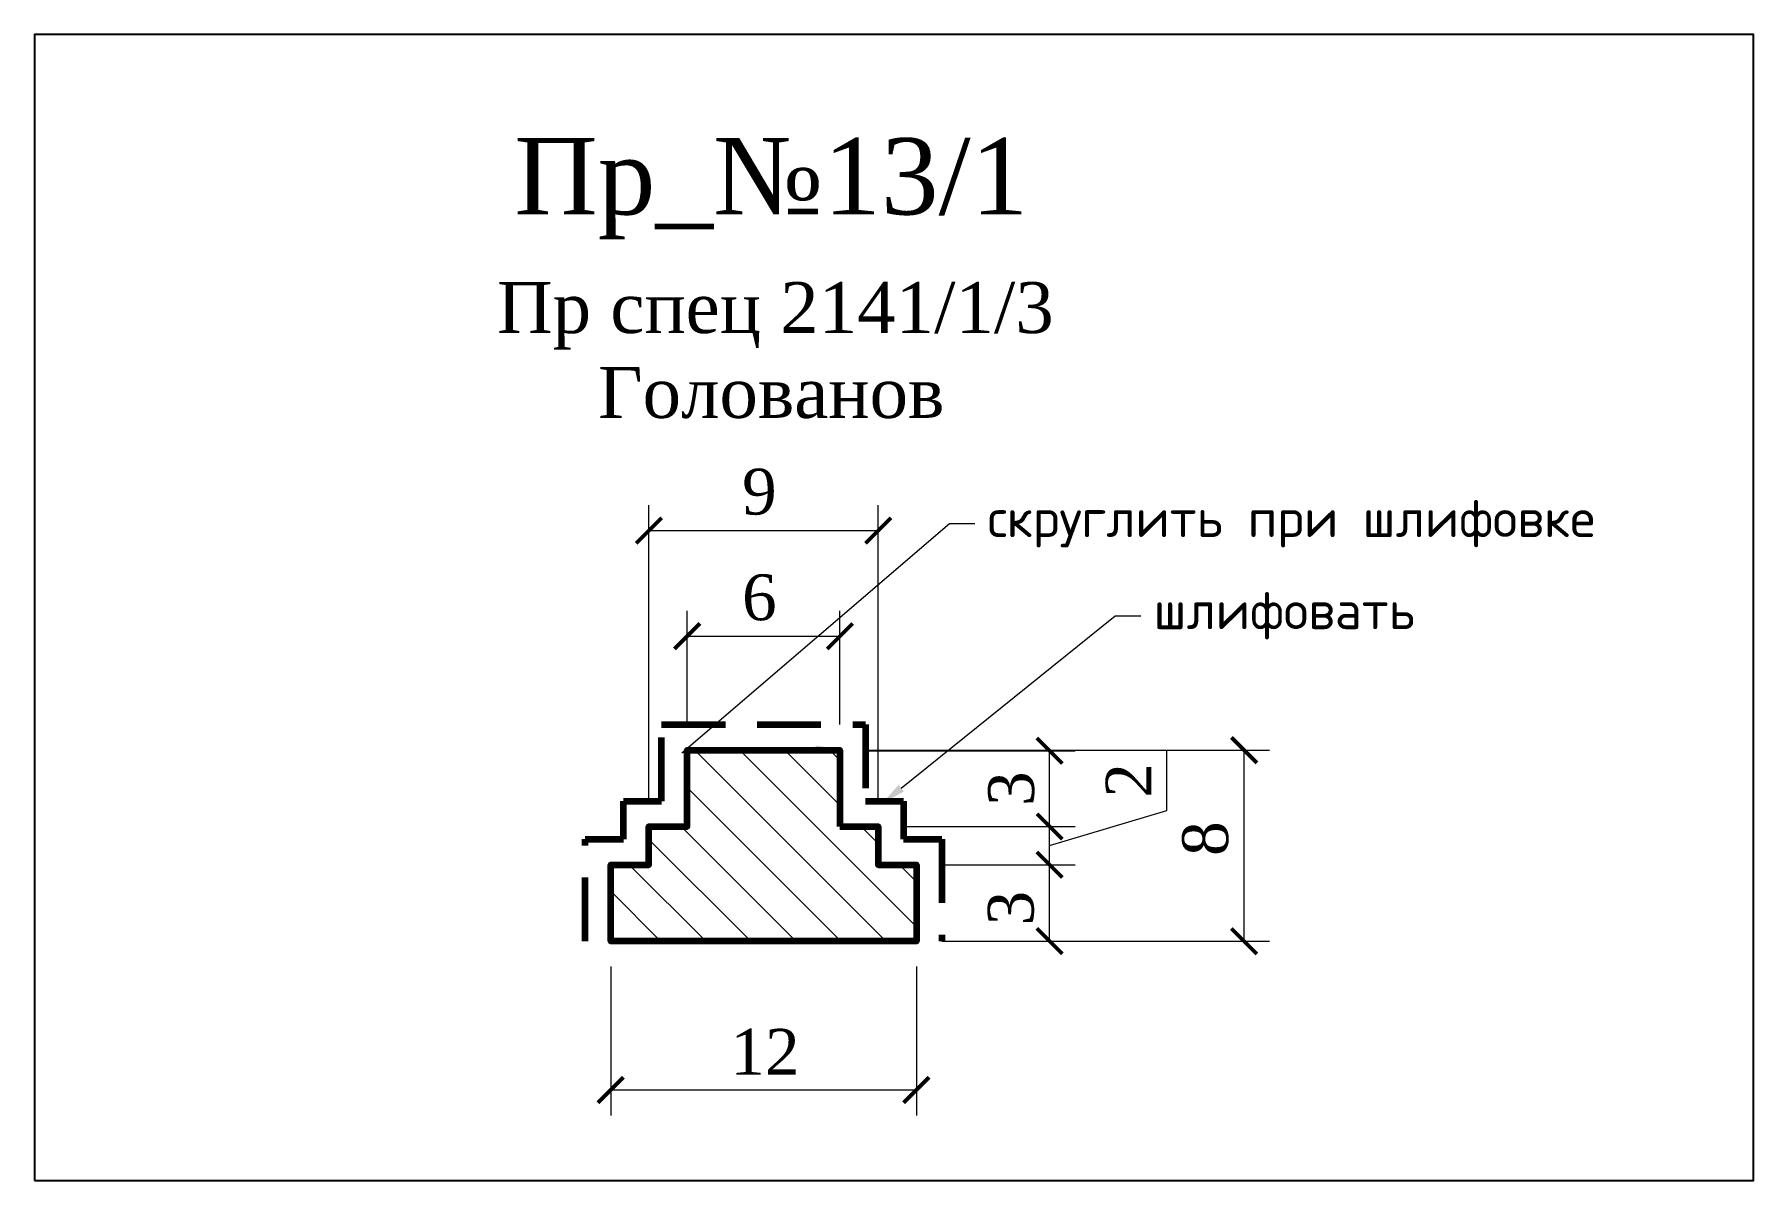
# Model space of a CAD drawing. Header units: millimetres. Extents: x 305671.9 to 305739.4, y -92407.7 to -92362.7.
import ezdxf
from ezdxf import colors
from ezdxf.entities.mleader import LeaderData, LeaderLine
from ezdxf.math import Vec2, Vec3

# ---------------------------------------------------------------- set-up
doc = ezdxf.new("R2010")
doc.units = ezdxf.units.MM
doc.header["$MEASUREMENT"] = 0
doc.linetypes.add('HIDDEN', pattern=[0.375, 0.25, -0.125])
doc.layers.add('Outside panel', color=7, linetype='Continuous', lineweight=18, true_color=0x7f5e57)
for name, color, linetype, lineweight in [('линия 15', 7, 'Continuous', 15), ('линия 50', 1, 'Continuous', 211), ('служебный слой РАЗМЕРЫ', 7, 'Continuous', 9)]:
    doc.layers.add(name, color=color, linetype=linetype, lineweight=lineweight)
doc.styles.add('ELECT', font='times.ttf')
doc.styles.get("Standard").update_dxf_attribs({"font": 'times.ttf'})
doc.styles.add('ЕСКД профили текст', font='isocpeur.ttf')
doc.dimstyles.new('M_1', dxfattribs={"dimtxt": 1.8, "dimasz": 1, "dimexe": 1, "dimexo": 1, "dimgap": 0.6, "dimtad": 1, "dimdec": 0, "dimdsep": 46, "dimtxsty": 'Standard', "dimblk": 'ARCHTICK', "dimcen": -5, "dimclrd": 7, "dimclre": 7, "dimclrt": 7, "dimadec": 0, "dimazin": 0, "dimtfac": 1, "dimtdec": 0, "dimtmove": 0, "dimatfit": 3, "dimfxl": 1, "dimtolj": 1, "dimtzin": 0, "dimlwd": 5, "dimlwe": 5, "dimarcsym": 0})

# ---------------------------------------------------------------- blocks, each defined once
blk = doc.blocks.new('_ArchTick')
at = {"color": 0, "linetype": 'ByBlock', "const_width": 0.15}
blk.add_lwpolyline([(-0.5, -0.5), (0.5, 0.5)], dxfattribs=at)
blk = doc.blocks.new('*D7')
at = {"layer": 'Defpoints', "color": 0, "ltscale": 1000, "transparency": 16777216}
for p in [(305705.031, -92393.84), (305711.763, -92393.84), (305706.531, -92395.34)]:
    blk.add_point(p, dxfattribs=at)
at = {"layer": 'линия 15', "color": 7, "lineweight": 5, "ltscale": 1000, "transparency": 16777216}
for p, q in [((305716.363, -92393.21), (305716.363, -92390.849)), ((305711.763, -92394.59), (305716.363, -92393.21)), ((305706.031, -92393.84), (305712.763, -92393.84)), ((305711.763, -92395.34), (305711.763, -92393.84)), ((305707.531, -92395.34), (305712.763, -92395.34))]:
    blk.add_line(p, q, dxfattribs=at)
for p, rotation in [((305711.763, -92393.84), 90), ((305711.763, -92395.34), 270)]:
    blk.add_blockref('_ArchTick', p, dxfattribs=dict(at, rotation=rotation))
at = {"layer": 'линия 15', "color": 7, "ltscale": 1000, "transparency": 16777216, "insert": (305714.863, -92392.029), "char_height": 1.8, "attachment_point": 5, "rotation": 90}
blk.add_mtext('\\A1;2', dxfattribs=at)
blk = doc.blocks.new('*D6')
at = {"layer": 'Defpoints', "color": 0, "ltscale": 1000, "transparency": 16777216}
for p in [(305706.531, -92395.34), (305711.763, -92395.34), (305706.531, -92398.34)]:
    blk.add_point(p, dxfattribs=at)
at = {"layer": 'линия 15', "color": 7, "lineweight": 5, "ltscale": 1000, "transparency": 16777216}
for p, q in [((305707.531, -92395.34), (305712.763, -92395.34)), ((305711.763, -92398.34), (305711.763, -92395.34)), ((305707.531, -92398.34), (305712.763, -92398.34))]:
    blk.add_line(p, q, dxfattribs=at)
for p, rotation in [((305711.763, -92395.34), 90), ((305711.763, -92398.34), 270)]:
    blk.add_blockref('_ArchTick', p, dxfattribs=dict(at, rotation=rotation))
at = {"layer": 'линия 15', "color": 7, "ltscale": 1000, "transparency": 16777216, "insert": (305710.247, -92397.045), "char_height": 1.8, "attachment_point": 5, "rotation": 90}
blk.add_mtext('\\A1;3', dxfattribs=at)
blk = doc.blocks.new('*D5')
at = {"layer": 'Defpoints', "color": 0, "ltscale": 1000, "transparency": 16777216}
for p in [(305703.531, -92390.84), (305719.399, -92390.84), (305706.531, -92398.34)]:
    blk.add_point(p, dxfattribs=at)
at = {"layer": 'линия 15', "color": 7, "lineweight": 5, "ltscale": 1000, "transparency": 16777216}
for p, q in [((305704.531, -92390.84), (305720.399, -92390.84)), ((305719.399, -92398.34), (305719.399, -92390.84)), ((305707.531, -92398.34), (305720.399, -92398.34))]:
    blk.add_line(p, q, dxfattribs=at)
for p, rotation in [((305719.399, -92390.84), 90), ((305719.399, -92398.34), 270)]:
    blk.add_blockref('_ArchTick', p, dxfattribs=dict(at, rotation=rotation))
at = {"layer": 'линия 15', "color": 7, "ltscale": 1000, "transparency": 16777216, "insert": (305717.884, -92394.315), "char_height": 1.8, "attachment_point": 5, "rotation": 90}
blk.add_mtext('\\A1;8', dxfattribs=at)
blk = doc.blocks.new('*D4')
at = {"layer": 'Defpoints', "color": 0, "ltscale": 1000, "transparency": 16777216}
for p in [(305705.031, -92382.222), (305696.031, -92393.84), (305705.031, -92393.84)]:
    blk.add_point(p, dxfattribs=at)
at = {"layer": 'линия 15', "color": 7, "lineweight": 5, "ltscale": 1000, "transparency": 16777216}
for p, q in [((305696.031, -92392.84), (305696.031, -92381.222)), ((305705.031, -92392.84), (305705.031, -92381.222)), ((305696.031, -92382.222), (305705.031, -92382.222))]:
    blk.add_line(p, q, dxfattribs=at)
at = {"layer": 'линия 15', "color": 7, "lineweight": 5, "ltscale": 1000, "transparency": 16777216, "rotation": 180}
blk.add_blockref('_ArchTick', (305696.031, -92382.222), dxfattribs=at)
at = {"layer": 'линия 15', "color": 7, "lineweight": 5, "ltscale": 1000, "transparency": 16777216}
blk.add_blockref('_ArchTick', (305705.031, -92382.222), dxfattribs=at)
at = {"layer": 'линия 15', "color": 7, "ltscale": 1000, "transparency": 16777216, "insert": (305700.368, -92380.704), "char_height": 1.8, "attachment_point": 5}
blk.add_mtext('\\A1;9', dxfattribs=at)
blk = doc.blocks.new('*D3')
at = {"layer": 'Defpoints', "color": 0, "ltscale": 1000, "transparency": 16777216}
for p in [(305703.531, -92386.369), (305697.531, -92390.84), (305703.531, -92390.84)]:
    blk.add_point(p, dxfattribs=at)
at = {"layer": 'линия 15', "color": 7, "lineweight": 5, "ltscale": 1000, "transparency": 16777216}
for p, q in [((305697.531, -92389.84), (305697.531, -92385.369)), ((305703.531, -92389.84), (305703.531, -92385.369)), ((305697.531, -92386.369), (305703.531, -92386.369))]:
    blk.add_line(p, q, dxfattribs=at)
at = {"layer": 'линия 15', "color": 7, "lineweight": 5, "ltscale": 1000, "transparency": 16777216, "rotation": 180}
blk.add_blockref('_ArchTick', (305697.531, -92386.369), dxfattribs=at)
at = {"layer": 'линия 15', "color": 7, "lineweight": 5, "ltscale": 1000, "transparency": 16777216}
blk.add_blockref('_ArchTick', (305703.531, -92386.369), dxfattribs=at)
at = {"layer": 'линия 15', "color": 7, "ltscale": 1000, "transparency": 16777216, "insert": (305700.368, -92384.853), "char_height": 1.8, "attachment_point": 5}
blk.add_mtext('\\A1;6', dxfattribs=at)
blk = doc.blocks.new('*D2')
at = {"layer": 'Defpoints', "color": 0, "ltscale": 1000, "transparency": 16777216}
for p in [(305694.531, -92398.34), (305706.531, -92398.34), (305706.531, -92404.183)]:
    blk.add_point(p, dxfattribs=at)
at = {"layer": 'линия 15', "color": 7, "lineweight": 5, "ltscale": 1000, "transparency": 16777216}
for p, q in [((305694.531, -92399.34), (305694.531, -92405.183)), ((305706.531, -92399.34), (305706.531, -92405.183)), ((305694.531, -92404.183), (305706.531, -92404.183))]:
    blk.add_line(p, q, dxfattribs=at)
at = {"layer": 'линия 15', "color": 7, "lineweight": 5, "ltscale": 1000, "transparency": 16777216, "rotation": 180}
blk.add_blockref('_ArchTick', (305694.531, -92404.183), dxfattribs=at)
at = {"layer": 'линия 15', "color": 7, "lineweight": 5, "ltscale": 1000, "transparency": 16777216}
blk.add_blockref('_ArchTick', (305706.531, -92404.183), dxfattribs=at)
at = {"layer": 'линия 15', "color": 7, "ltscale": 1000, "transparency": 16777216, "insert": (305700.588, -92402.683), "char_height": 1.8, "attachment_point": 5}
blk.add_mtext('\\A1;12', dxfattribs=at)

msp = doc.modelspace()

# ---------------------------------------------------------------- hatches: boundary and pattern name
at = {"layer": 'Outside panel', "ltscale": 1000}
h = msp.add_hatch(dxfattribs=at)
h.set_pattern_fill('ANSI31', color=256, scale=10, angle=90)
h.set_pattern_definition([(135, (-1438.4283, 4.1589), (-0.8838834765, -0.8838834765), [])])
h.paths.add_polyline_path([(305703.531, -92390.84), (305697.531, -92390.84), (305697.531, -92393.84), (305696.031, -92393.84), (305696.031, -92395.34), (305694.531, -92395.34), (305694.531, -92395.34), (305694.531, -92398.34), (305706.531, -92398.34), (305706.531, -92395.34), (305705.031, -92395.34), (305705.031, -92393.84), (305703.531, -92393.84)])

# ---------------------------------------------------------------- linework, layer by layer
at = {"color": 6, "ltscale": 1000}
msp.add_lwpolyline([(305671.903, -92407.741), (305739.403, -92407.741), (305739.403, -92362.741), (305671.903, -92362.741)], close=True, dxfattribs=at)
at = {"layer": 'линия 50', "color": 1, "linetype": 'HIDDEN', "ltscale": 10, "true_color": 0xff0909}
msp.add_lwpolyline([(305693.531, -92398.34), (305693.531, -92394.34), (305695.031, -92394.34), (305695.031, -92392.84), (305696.531, -92392.84), (305696.531, -92389.84), (305704.531, -92389.84), (305704.531, -92392.84), (305706.031, -92392.84), (305706.031, -92394.34), (305707.531, -92394.34), (305707.531, -92398.34)], dxfattribs=at)
at = {"layer": 'линия 50', "color": 7}
msp.add_lwpolyline([(305703.531, -92393.84), (305705.031, -92393.84), (305705.031, -92395.34), (305706.531, -92395.34), (305706.531, -92398.34), (305694.531, -92398.34), (305694.531, -92395.34), (305696.031, -92395.34), (305696.031, -92393.84), (305697.531, -92393.84), (305697.531, -92390.84), (305703.531, -92390.84)], close=True, dxfattribs=at)

# ---------------------------------------------------------------- texts
at = {"color": 5, "ltscale": 1000, "style": 'ELECT'}
msp.add_text('Пр_№13/1', height=3, dxfattribs=at).set_placement((305690.748, -92369.81))
at = {"color": 7, "ltscale": 1000, "insert": (305687.431, -92372.465), "char_height": 2, "width": 26.3442, "attachment_point": 1, "style": 'ELECT'}
msp.add_mtext('\\pi2.6371;Пр спец 2141/1/3\\P\\pi6.6047;Голованов', dxfattribs=at)

# ---------------------------------------------------------------- dimensions: what is measured, and where the dimension line sits
at = {"layer": 'линия 15', "color": 7, "ltscale": 1000}
for base, p1, p2, picture, middle in [((305705.031, -92382.222), (305696.031, -92393.84), (305705.031, -92393.84), '*D4', (305700.368, -92382.222)), ((305703.531, -92386.369), (305697.531, -92390.84), (305703.531, -92390.84), '*D3', (305700.368, -92386.369)), ((305706.531, -92404.183), (305694.531, -92398.34), (305706.531, -92398.34), '*D2', (305700.588, -92404.183))]:
    dim = msp.add_linear_dim(base=base, p1=p1, p2=p2, dimstyle='M_1', dxfattribs=at)
    dim.commit()
    dim.dimension.update_dxf_attribs({"geometry": picture, "text_midpoint": middle, "dimtype": 128})
for base, p1, p2, picture, middle in [((305719.39932, -92390.84009), (305706.53077, -92398.34012), (305703.53095, -92390.84009), '*D5', (305719.39932, -92394.31488)), ((305711.763, -92395.34), (305706.531, -92398.34), (305706.531, -92395.34), '*D6', (305711.763, -92397.045))]:
    dim = msp.add_linear_dim(base=base, p1=p1, p2=p2, angle=90, dimstyle='M_1', dxfattribs=at)
    dim.commit()
    dim.dimension.update_dxf_attribs({"geometry": picture, "text_midpoint": middle, "dimtype": 128})
msp.add_linear_dim(base=(305711.763, -92390.865), p1=(305705.031, -92393.84), p2=(305703.612, -92390.865), angle=90, dimstyle='M_1', dxfattribs=at).render()
dim = msp.add_linear_dim(base=(305711.76288, -92393.84009), p1=(305706.53075, -92395.34011), p2=(305705.03085, -92393.84009), angle=90, dimstyle='M_1', dxfattribs=at)
dim.commit()
dim.dimension.update_dxf_attribs({"geometry": '*D7', "text_midpoint": (305714.86288, -92392.6101)})

# ---------------------------------------------------------------- leaders
at = {"layer": 'служебный слой РАЗМЕРЫ'}
ml = msp.add_multileader_mtext('Standard', dxfattribs=at)
ml.set_content('\\A1;скруглить при шлифовке', color=256, style='ЕСКД профили текст')
ml.set_leader_properties(color=256, linetype='ByLayer', lineweight=-1)
ml.build(insert=Vec2(0, 0))
ml.multileader.update_dxf_attribs({"dogleg_length": 1, "arrow_head_size": 1})
ctx = ml.context
ctx.base_point, ctx.char_height, ctx.arrow_head_size, ctx.landing_gap_size, ctx.plane_origin = Vec3(305708.826, -92381.95), 1.5, 1, 0.5, Vec3(305727.652, -92355.971)
notes = []
notes.append((ctx, [(1, (1, 1, 0), (305707.826, -92381.95), (1, 0), 1, [(1, [(305703.576, -92390.802), (305697.322, -92390.946)], 0, [])])]))
ctx.mtext.insert, ctx.mtext.flow_direction = Vec3(305709.326, -92380.975), 5
ml = msp.add_multileader_mtext('Standard', dxfattribs=at)
ml.set_content('\\A1;шлифовать', color=256, style='ЕСКД профили текст')
ml.set_leader_properties(color=256, linetype='ByLayer', lineweight=-1)
ml.build(insert=Vec2(0, 0))
ml.multileader.update_dxf_attribs({"dogleg_length": 1, "arrow_head_size": 1})
ctx = ml.context
ctx.base_point, ctx.char_height, ctx.arrow_head_size, ctx.landing_gap_size, ctx.plane_origin = Vec3(305715.343, -92385.567), 1.5, 1, 0.5, Vec3(305734.377, -92354.711)
notes.append((ctx, [(1, (1, 1, 0), (305714.343, -92385.567), (1, 0), 1, [(0, [(305705.159, -92392.96)], 0, [])])]))
ctx.mtext.insert, ctx.mtext.flow_direction = Vec3(305715.843, -92384.592), 5
for ctx, leaders in notes:
    for number, flags, end, landing, length, lines in leaders:
        leader = LeaderData()
        leader.index, (leader.has_last_leader_line, leader.has_dogleg_vector, leader.attachment_direction) = number, flags
        leader.last_leader_point, leader.dogleg_vector, leader.dogleg_length = Vec3(end), Vec3(landing), length
        for number, points, colour, breaks in lines:
            line = LeaderLine()
            line.index, line.vertices, line.color, line.breaks = number, Vec3.list(points), colors.encode_raw_color(colour), breaks
            leader.lines.append(line)
        ctx.leaders.append(leader)

doc.saveas('drawing.dxf')
